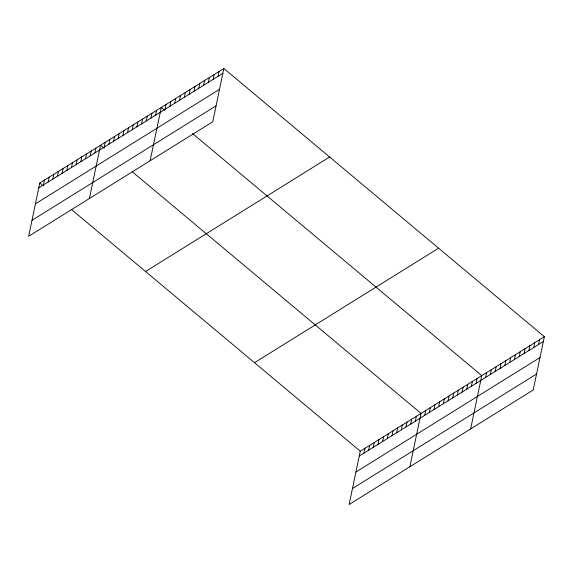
<?xml version="1.0" encoding="UTF-8"?>
<svg xmlns="http://www.w3.org/2000/svg" width="573" height="573" viewBox="0 0 573 573"><rect width="100%" height="100%" fill="white"/><g stroke="black" fill="none" stroke-linecap="round" stroke-linejoin="round"><path stroke-width="0.86" d="M223.864 68.495L39.788 182.995L28.65 236.305L212.726 121.805L223.864 68.495L544.35 336.695L533.212 390.005L349.136 504.505L360.274 451.195L544.35 336.695M43.448 184.936L44.458 180.087M48.118 182.028L49.135 177.179M52.795 179.12L53.805 174.278M57.465 176.212L58.475 171.37M62.142 173.304L63.152 168.462M66.812 170.403L67.822 165.554M71.482 167.495L72.499 162.646M76.159 164.587L77.169 159.745M80.829 161.679L81.839 156.837M85.499 158.771L86.516 153.929M90.176 155.87L91.186 151.021M94.846 152.962L95.863 148.113M89.395 198.523L100.533 145.213L104.136 148.228M104.193 147.146L105.203 142.305M108.863 144.238L109.88 139.397M113.54 141.338L114.55 136.489M118.21 138.43L119.22 133.581M122.88 135.522L123.897 130.68M127.557 132.614L128.567 127.772M132.227 129.706L133.244 124.864M136.904 126.805L137.914 121.956M141.574 123.897L142.584 119.048M146.244 120.989L147.261 116.147M150.921 118.081L151.931 113.239M155.591 115.173L156.601 110.331M150.14 160.734L161.278 107.423L164.881 110.439M165.081 109.271L166.091 104.429M169.894 106.277L170.904 101.435M174.708 103.283L175.718 98.441M179.521 100.289L180.531 95.447M184.334 97.295L185.351 92.454M189.147 94.301L190.164 89.46M193.968 91.308L194.978 86.459M198.781 88.314L199.791 83.465M203.594 85.32L204.604 80.471M208.407 82.326L209.417 77.477M213.22 79.325L214.23 74.483M218.034 76.331L219.051 71.489M363.934 453.136L364.951 448.287M368.611 450.228L369.621 445.379M373.281 447.32L374.291 442.478M377.951 444.412L378.968 439.57M382.628 441.504L383.638 436.662M387.298 438.603L388.308 433.754M391.975 435.695L392.985 430.846M396.645 432.787L397.655 427.945M401.315 429.879L402.332 425.037M405.992 426.971L407.002 422.129M410.662 424.07L411.672 419.221M415.332 421.162L416.349 416.313M409.881 466.723L421.019 413.412L132.377 171.864M424.679 415.346L425.689 410.504M429.356 412.438L430.366 407.596M434.026 409.537L435.036 404.688M438.696 406.629L439.713 401.78M443.373 403.721L444.383 398.88M448.043 400.814L449.053 395.972M452.713 397.906L453.73 393.064M457.39 395.005L458.4 390.156M462.06 392.097L463.077 387.248M466.737 389.189L467.747 384.347M471.407 386.281L472.417 381.439M476.077 383.373L477.094 378.531M470.626 428.933L481.764 375.623L192.528 133.573M485.567 377.471L486.577 372.629M490.381 374.477L491.39 369.635M495.194 371.483L496.211 366.641M500.007 368.489L501.024 363.647M504.82 365.495L505.837 360.653M509.641 362.501L510.65 357.652M514.454 359.507L515.464 354.658M519.267 356.513L520.277 351.664M524.08 353.52L525.09 348.671M528.893 350.526L529.91 345.677M533.707 347.525L534.724 342.683M538.527 344.531L539.537 339.689M38.778 187.837L222.847 73.337M35.433 203.83L219.509 89.331M31.995 220.311L216.064 105.812M145.549 271.502L329.625 157.002M254.512 362.688L438.589 248.188M359.264 456.036L543.34 341.537M355.919 472.03L539.995 357.531M352.481 488.511L536.557 374.011M39.788 182.995L43.39 186.01M71.639 209.646L360.274 451.195"/></g></svg>
